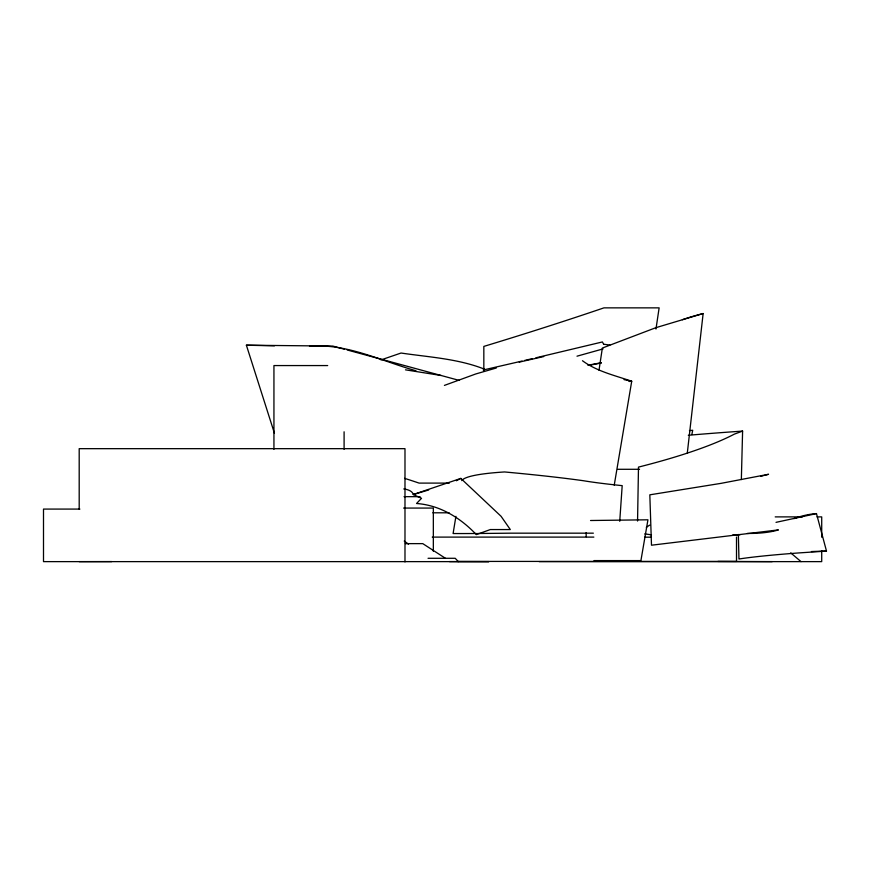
<?xml version="1.0" encoding="UTF-8"?>
<svg xmlns="http://www.w3.org/2000/svg" width="870" height="870" viewBox="0 0 870 870"><rect width="100%" height="100%" fill="white"/><g stroke="black" fill="none" stroke-linecap="round" stroke-linejoin="round"><path stroke-width="1.3" d="M637.558 521.043L638.482 467.103A260.358 47.35 -8 0 0 734.323 434.141L742.599 431.085L741.349 479.566M619.734 521.293L622.191 485.645A164.321 10.244 2.8 0 1 583.531 480.74A323.064 19.814 2.7 0 0 504.578 471.953A171.673 19.173 3.7 0 0 461.763 480.621M687.289 453.172L703.145 313.537L655.969 327.653L602.355 348.043L599.006 370.228M655.969 329.045L659.134 307.86L603.965 307.86A419.808 38.03 -15.9 0 1 483.829 346.412L483.829 370.718M455.923 516.345L453.096 533.538A419.536 3.11 -1.3 0 0 476.434 533.495M614.231 485.188L631.718 381.256C614.992 375.448 596.918 371.457 582.476 360.735M646.323 527.296L649.694 525.099M456.358 480.751L460.828 478.413L501.076 516.301L510.309 529.558L490.321 529.558L476.314 534.615C466.755 524.479 455.467 515.834 442.689 510.135A120.223 91.915 80.7 0 0 416.534 503.502L421.537 498.314L413.25 494.541A23.24 9.907 -12.7 0 0 403.756 488.94M444.418 385.399L475.749 373.969L496.302 367.999M380.94 359.93L401.037 353.035C428.953 357.146 458.055 358.69 484.503 369.163L483.241 370L522.054 361.061M460.828 478.413L413.25 494.541L428.703 489.962M576.995 356.189L603.051 348.913M524.588 360.463L532.19 358.668M535.942 357.798L602.399 341.953L603.639 344.237M776.018 522.348L816.473 513.604L826.5 551.091L799.128 552.907A154.936 8.722 -2.3 0 0 738.956 559.008L738.358 534.463M519.227 362.127L543.739 356.548M587.892 365.259L601.224 362.714M590.697 364.998L601.377 362.997M778.106 529.928L651.489 545.207L649.825 494.823L721.186 483.328L768.558 474.27A42.858 5.503 -10.3 0 1 764.36 475.455M689.442 430.628L692.716 430.258A143.833 124.91 85.7 0 0 691.867 434.521M629.021 381.462L631.718 381.256L624.029 379.614M590.534 520.51L647.932 519.803L640.918 560.595L593.982 560.595M309.492 346.26C346.336 343.139 380.375 360.658 415.12 370.511L415.98 370.783M327.675 365.563L273.941 365.563L273.941 449.366M617.907 469.289L639.537 469.289M449.366 483.1L419.079 483.1A102.627 9.526 21.4 0 0 404.561 478.337M404.039 496.672L420.079 496.672M403.593 508.069L433.336 508.069L433.336 551.319M79.877 509.08L43.5 509.08L43.5 561.629L488.951 561.629L449.496 561.585M432.825 512.8L449.137 512.8M775.213 516.889L802.314 516.889M817.028 516.889L821.715 516.889L821.715 537.225M593.362 533.169L510.396 533.169A419.536 3.11 -1.3 0 1 477.641 533.484M732.866 534.789L739.924 534.789M432.249 537.105L593.851 537.105M405.387 543.63L422.766 543.63L445.429 558.29M428.051 558.29L455.227 558.29L458.294 561.629M457.5 561.422L736.509 561.422L736.509 537.105M539.139 561.629L821.715 561.629L821.715 550.775M644.735 537.181L651.456 537.192M717.946 561.422L772.19 561.629M274.431 433.238L246.384 345.205L332.808 346.075L344.542 349.262M274.431 345.836L246.384 345.205M603.628 344.237L609.881 345.042M644.735 533.897L651.467 534.822M405.474 369.837L441.036 375.47M347.152 349.968L459.262 380.418M404.235 541.064L408.519 544.163M790.721 552.863L801.02 561.629M586.108 532.712L586.217 536.692M404.985 561.922L404.985 448.67L79.192 448.67L79.192 509.08M344.096 431.792L344.096 449.366M111.762 561.585L79.192 561.629M688.311 435.272A92.677 1.838 -3.9 0 1 742.599 431.085M811.395 551.558A46.73 2.632 -2.3 0 1 826.478 551.101M794.049 518.596A25.632 7.297 -15.3 0 1 816.473 513.594M763.24 475.749A42.858 5.503 -10.3 0 1 760.924 476.347M778.226 529.96A37.138 9.613 -0.1 0 1 747.286 533.43M682.374 319.714A242.752 28.405 -4.8 0 1 703.167 313.537"/></g></svg>
